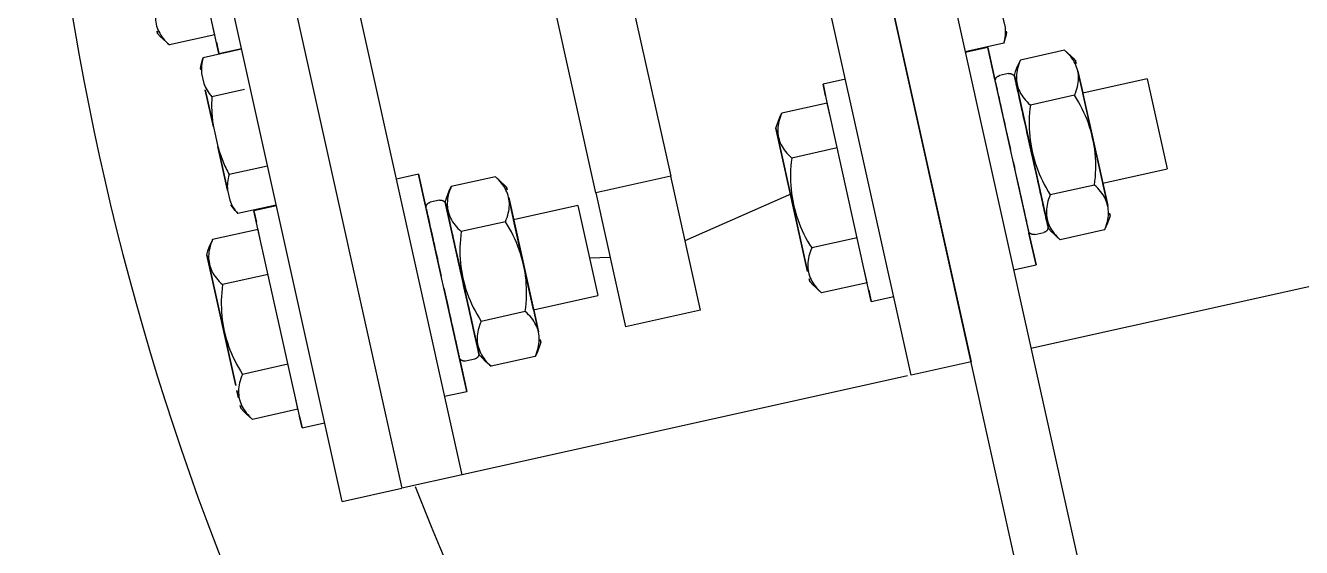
# Model space of a CAD drawing. Header units: millimetres. Extents: x -1534340 to 1713810, y -1348191 to 1114081.
# Drawn here: x 1307865.7 to 1308032.1, y -648933.5 to -648865.5 of the extents above; entities that cross this region are included whole.
import ezdxf

# ---------------------------------------------------------------- set-up
doc = ezdxf.new("R2010")
doc.units = ezdxf.units.MM
doc.header["$LTSCALE"] = 100
for name, color, linetype in [('ccu12-Manh', 8, 'Continuous'), ('KT-Kich thuoc', 9, 'Continuous'), ('SPE-MEP-Electric', 46, 'Continuous'), ('Xref_ST_MBDV Cot vach 30.7.2022$0$Xref_ST_MBDV Cot vach 30.7.2022|Xref_ST_MBDV Cot vach 30.7.2022|Xref_ST_MBDV Cot vach 30.7.2022|Xref_ST_MBDV Cot vach 30.7.2022|A-WALL-PATT', 251, 'Continuous')]:
    doc.layers.add(name, color=color, linetype=linetype)

# ---------------------------------------------------------------- blocks, each defined once
blk = doc.blocks.new('Xref_ST_MBDV Cot vach 30.7.2022$0$Tuong Vay01-flat-1')
at = {"layer": 'Xref_ST_MBDV Cot vach 30.7.2022$0$Xref_ST_MBDV Cot vach 30.7.2022|Xref_ST_MBDV Cot vach 30.7.2022|Xref_ST_MBDV Cot vach 30.7.2022|Xref_ST_MBDV Cot vach 30.7.2022|A-WALL-PATT'}
h = blk.add_hatch(dxfattribs=at)
h.set_pattern_fill('ACET-2D-VATLIEU04', color=256, scale=50, pattern_type=2)
h.set_pattern_definition([(50, (-11139561.84, -1407213.45), (-225.902474, 189.5546825), [37.5, -412.5]), (355, (-11139561.84, -1407213.45), (32.127212, 367.215716), [30, -330]), (100.4514, (-11139531.95, -1407216.06), (-341.231527, -62.944187), [31.870095, -350.571056]), (46.1842, (-11139561.84, -1407113.45), (-319.180497, 306.252097), [56.25, -618.75]), (96.6356, (-11139517.37, -1407120.34), (-516.995922, -60.144022), [47.805144, -525.8565]), (351.1842, (-11139561.84, -1407113.45), (84.740774, 546.39543), [45, -495]), (21, (-11139511.84, -1407138.45), (-105.680822, 275.3079534), [37.5, -412.5]), (326, (-11139511.84, -1407138.45), (206.128805, 305.59852), [30, -330]), (71.4514, (-11139486.97, -1407155.22), (-328.963765, 110.380101), [31.870095, -350.571056]), (37.5, (-11139561.84, -1407213.45), (-78.1345294, 101.8269012), [0, -326, 0, -335, 0, -331.25]), (7.5, (-11139561.84, -1407213.45), (-23.2793464, 176.824191), [0, -191, 0, -318.5, 0, -126.25]), (327.5, (-11139673.34, -1407213.45), (71.9444175, 112.9301145), [0, -125, 0, -390, 0, -517.5000003]), (317.5, (-11139723.34, -1407213.45), (158.0205496, 172.449169), [0, -162.5, 0, -259, 0, -367.5]), (45, (-11139561.84, -1407213.45), (-150.260191, 150.260191), []), (45, (-11139561.84, -1407152.2), (-150.260191, 150.260191), [])])
h.paths.add_polyline_path([(-82665.42, -118500.01), (-81837.42, -121132.03), (-80902.72, -123728.08), (-79862.88, -126283.84), (-78719.64, -128795.04), (-77474.9, -131257.52), (-76130.73, -133667.15), (-74689.38, -136019.95), (-73153.23, -138311.98), (-71524.86, -140539.43), (-69806.97, -142698.6), (-68002.42, -144785.88), (-66114.21, -146797.8), (-64145.5, -148731.01), (-62099.55, -150582.3), (-59979.78, -152348.57), (-57789.72, -154026.89), (-55533, -155614.47), (-53213.4, -157108.65), (-50834.77, -158506.95), (-48401.07, -159807.05), (-45916.36, -161006.78), (-43384.77, -162104.14), (-40810.51, -163097.3), (-38197.89, -163984.61), (-35551.23, -164764.6), (-32874.96, -165435.95), (-30173.53, -165997.57), (-27451.45, -166448.5), (-24701.85, -166789.32), (-4396.73, -168938.26), (36420.02, -167648.22), (41836.49, -160718.64), (12445.39, -24367.66), (8472.91, -9248.97), (-4718.71, -5521.4), (-10557.46, -9946.82), (-34021.19, -27848.25), (-39776.65, -32008.57), (-41248.86, -35293.77), (-45787.32, -38574.38), (-49368.49, -38942), (-57644.19, -44924.07), (-59844.65, -46601.45), (-61968.93, -48362.3), (-64019.6, -50208.35), (-65993.25, -52136.53), (-67886.59, -54143.62), (-69696.47, -56226.28), (-71419.87, -58381.05), (-73053.94, -60604.33), (-74595.93, -62892.43), (-76043.3, -65241.53), (-77393.62, -67647.73), (-78644.64, -70107.01), (-79794.3, -72615.29), (-80840.66, -75168.38), (-81782, -77762.03), (-82616.74, -80391.93), (-83343.48, -83053.69), (-83961.03, -85742.89), (-84468.35, -88455.04), (-84864.6, -91185.63), (-85149.11, -93930.12), (-85321.41, -96683.6), (-85381.3, -99529.51), (-85328.5, -102200.84), (-85163.21, -104955.39), (-84885.7, -107700.59), (-84496.43, -110432.19), (-83996.05, -113145.63), (-83385.37, -115836.4)], flags=16)
h.paths.add_polyline_path([(-83625.46, -118780.63), (-82785.21, -121451.59), (-81836.68, -124086.04), (-80781.46, -126679.6), (-79621.31, -129227.95), (-78358.15, -131726.85), (-76994.1, -134172.14), (-75531.43, -136559.73), (-73972.56, -138885.67), (-72320.1, -141146.07), (-70576.8, -143337.18), (-68745.55, -145455.33), (-66829.42, -147497.01), (-64831.58, -149458.82), (-62755.37, -151337.49), (-60604.25, -153129.89), (-58381.78, -154833.04), (-56091.69, -156444.1), (-53737.77, -157960.38), (-51323.96, -159379.37), (-48854.26, -160698.7), (-46332.79, -161916.18), (-43763.75, -163029.77), (-41151.42, -164037.62), (-38500.15, -164938.06), (-35814.34, -165729.58), (-33098.48, -166410.87), (-30357.09, -166980.79), (-27594.73, -167438.39), (-24815.99, -167782.83), (-4433.74, -169939.93), (36919.56, -168632.94), (42912.69, -160965.6), (13418.23, -24135.12), (9294.84, -8442.07), (-4925.94, -4423.69), (-11162.76, -9150.82), (-34617.48, -27045.38), (-40579.63, -31355.1), (-42051.84, -34640.3), (-46155.98, -37606.97), (-49737.15, -37974.59), (-58240.31, -44121.08), (-60467.12, -45818.54), (-62622.82, -47605.44), (-64703.82, -49478.79), (-66706.66, -51435.49), (-68628.01, -53472.27), (-70464.67, -55585.74), (-72213.56, -57772.38), (-73871.8, -60028.55), (-75436.6, -62350.49), (-76905.37, -64734.35), (-78275.67, -67176.14), (-79545.2, -69671.8), (-80711.86, -72217.17), (-81773.71, -74808.03), (-82728.97, -77440.05), (-83576.05, -80108.85), (-84313.55, -82809.98), (-84940.23, -85538.96), (-85455.06, -88291.23), (-85857.17, -91062.22), (-86145.89, -93847.3), (-86320.76, -96641.84), (-86381.51, -99528.87), (-86327.91, -102240.68), (-86160.19, -105035.66), (-85878.58, -107821.47), (-85483.55, -110593.48), (-84975.76, -113347.05), (-84356.06, -116077.62)])
blk = doc.blocks.new('A$C3D120D72')
for p, q in [((-462.44, 343.62), (-462.42, 2221.96)), ((-454.42, 2221.96), (-454.44, 343.62)), ((-533.43, 463.63), (-462.43, 463.62)), ((-454.44, 363.62), (-454.43, 463.62)), ((-454.43, 463.62), (-446.43, 463.62)), ((-446.43, 463.62), (-446.44, 363.62)), ((-445.96, 463.62), (-386.43, 463.62)), ((-386.43, 463.62), (-386.44, 363.62)), ((-386.43, 463.62), (-378.4, 463.62)), ((-378.4, 363.62), (-378.4, 463.62)), ((-370.4, 463.62), (-378.4, 463.62)), ((-370.4, 463.62), (-370.4, 363.62)), ((-465.44, 453.12), (-465.44, 424.12)), ((-462.43, 453.12), (-465.44, 453.12)), ((-465.44, 448.88), (-465.44, 453.12)), ((-462.43, 453.12), (-465.44, 453.12)), ((-465.44, 448.88), (-465.44, 453.12)), ((-465.44, 453.12), (-465.44, 448.88)), ((-443.44, 453.12), (-446.43, 453.12)), ((-443.44, 453.12), (-446.43, 453.12)), ((-443.44, 453.12), (-443.44, 424.12)), ((-443.44, 451.6), (-443.44, 453.12)), ((-443.44, 451.6), (-443.44, 453.12)), ((-443.44, 453.12), (-443.44, 451.6)), ((-386.43, 453.12), (-389.4, 453.12)), ((-389.4, 448.88), (-389.4, 453.12)), ((-389.4, 453.12), (-389.4, 448.88)), ((-386.43, 453.12), (-389.4, 453.12)), ((-389.4, 448.88), (-389.4, 453.12)), ((-389.4, 453.12), (-389.4, 424.12)), ((-367.4, 453.12), (-370.4, 453.12)), ((-367.4, 453.12), (-370.4, 453.12)), ((-367.4, 451.6), (-367.4, 453.12)), ((-367.4, 453.12), (-367.4, 451.6)), ((-367.4, 451.6), (-367.4, 453.12)), ((-367.4, 453.12), (-367.4, 424.12)), ((-476.25, 448.97), (-475.99, 449.42)), ((-475.14, 450.62), (-469.24, 450.62)), ((-443.44, 450.62), (-437.36, 450.62)), ((-443.44, 450.62), (-443.44, 448.88)), ((-421.44, 449.42), (-421.44, 431.52)), ((-421.44, 449.42), (-411.44, 449.42)), ((-411.44, 431.52), (-411.44, 449.42)), ((-400.22, 448.97), (-399.95, 449.41)), ((-399.1, 450.62), (-393.21, 450.62)), ((-367.4, 450.62), (-361.33, 450.62)), ((-367.4, 450.62), (-367.4, 448.88)), ((-476.25, 448.62), (-476.25, 448.97)), ((-476.25, 448.97), (-476.25, 448.62)), ((-476.25, 448.62), (-476.25, 448.97)), ((-476.25, 448.97), (-476.25, 448.62)), ((-468.09, 448.91), (-468.05, 448.83)), ((-468.05, 448.83), (-468.05, 448.48)), ((-468.05, 448.48), (-468.05, 448.83)), ((-468.05, 448.83), (-468.05, 448.48)), ((-468.05, 448.48), (-468.05, 448.83)), ((-466.13, 449.22), (-467.35, 449.22)), ((-436.21, 448.91), (-436.18, 448.86)), ((-436.18, 448.86), (-436.18, 448.51)), ((-436.18, 448.51), (-436.18, 448.86)), ((-436.18, 448.86), (-436.18, 448.51)), ((-436.18, 448.51), (-436.18, 448.86)), ((-400.22, 448.62), (-400.22, 448.97)), ((-400.22, 448.97), (-400.22, 448.62)), ((-400.22, 448.62), (-400.22, 448.97)), ((-400.22, 448.97), (-400.22, 448.62)), ((-392.06, 448.91), (-392.01, 448.83)), ((-392.01, 448.83), (-392.01, 448.48)), ((-392.01, 448.48), (-392.01, 448.83)), ((-392.01, 448.83), (-392.01, 448.48)), ((-392.01, 448.48), (-392.01, 448.83)), ((-390.1, 449.22), (-391.32, 449.22)), ((-360.18, 448.91), (-360.15, 448.86)), ((-360.15, 448.86), (-360.15, 448.51)), ((-360.15, 448.51), (-360.15, 448.86)), ((-360.15, 448.86), (-360.15, 448.51)), ((-360.15, 448.51), (-360.15, 448.86)), ((-476.25, 429.66), (-476.25, 447.59)), ((-476.25, 447.59), (-476.25, 444.68)), ((-476.25, 444.68), (-476.25, 447.59)), ((-476.25, 447.59), (-476.25, 444.68)), ((-468.05, 447.46), (-468.05, 428.42)), ((-468.05, 428.42), (-468.05, 447.46)), ((-468.05, 447.46), (-468.05, 428.42)), ((-468.05, 428.42), (-468.05, 447.46)), ((-436.18, 447.49), (-436.19, 428.39)), ((-436.19, 428.39), (-436.18, 447.49)), ((-436.18, 447.49), (-436.19, 428.39)), ((-436.19, 428.39), (-436.18, 447.49)), ((-400.22, 444.68), (-400.22, 447.59)), ((-400.22, 447.59), (-400.22, 444.68)), ((-400.22, 429.66), (-400.22, 447.59)), ((-400.22, 447.59), (-400.22, 444.68)), ((-392.01, 447.46), (-392.01, 428.42)), ((-392.01, 428.42), (-392.01, 447.46)), ((-392.01, 447.46), (-392.01, 428.42)), ((-392.01, 428.42), (-392.01, 447.46)), ((-360.15, 447.49), (-360.15, 446.51)), ((-360.15, 446.51), (-360.15, 447.49)), ((-360.15, 447.49), (-360.15, 446.51)), ((-360.15, 446.51), (-360.15, 447.49)), ((-484.84, 432.62), (-484.84, 444.62)), ((-476.24, 444.62), (-484.84, 444.62)), ((-476.24, 444.62), (-476.24, 432.62)), ((-475.14, 444.62), (-469.24, 444.62)), ((-443.44, 444.62), (-437.36, 444.62)), ((-400.2, 444.62), (-408.8, 444.62)), ((-408.8, 432.62), (-408.8, 444.62)), ((-400.2, 444.62), (-400.2, 432.62)), ((-399.1, 444.62), (-393.21, 444.62)), ((-367.4, 444.62), (-361.33, 444.62)), ((-360.15, 445.86), (-360.15, 428.39)), ((-360.15, 428.39), (-360.15, 445.86)), ((-360.15, 445.86), (-360.15, 428.39)), ((-360.15, 428.39), (-360.15, 445.86)), ((-421.44, 440.12), (-436.39, 437.13)), ((-408.8, 439.6), (-411.44, 440.12)), ((-484.84, 432.62), (-476.24, 432.62)), ((-476.25, 432.58), (-476.25, 429.66)), ((-476.25, 429.66), (-476.25, 432.58)), ((-476.25, 432.58), (-476.25, 429.66)), ((-475.14, 432.63), (-469.24, 432.63)), ((-443.44, 432.63), (-437.36, 432.63)), ((-421.44, 431.52), (-411.44, 431.52)), ((-421.44, 395.73), (-421.44, 431.52)), ((-411.44, 431.52), (-411.44, 395.73)), ((-408.8, 432.62), (-400.2, 432.62)), ((-400.22, 429.66), (-400.22, 432.58)), ((-400.22, 432.58), (-400.22, 429.66)), ((-400.22, 432.58), (-400.22, 429.66)), ((-399.1, 432.63), (-393.21, 432.63)), ((-367.4, 432.63), (-361.33, 432.63)), ((-476.25, 428.28), (-476.25, 428.63)), ((-476.25, 428.63), (-476.25, 428.28)), ((-476.25, 428.28), (-476.25, 428.63)), ((-476.25, 428.63), (-476.25, 428.28)), ((-468.05, 428.42), (-468.31, 427.97)), ((-467.35, 428.02), (-466.13, 428.02)), ((-465.44, 424.12), (-465.44, 428.37)), ((-465.44, 424.12), (-465.44, 428.37)), ((-465.44, 428.37), (-465.44, 424.12)), ((-443.44, 428.37), (-443.44, 426.63)), ((-436.19, 428.39), (-436.44, 427.94)), ((-400.22, 428.28), (-400.22, 428.63)), ((-400.22, 428.63), (-400.22, 428.28)), ((-400.22, 428.28), (-400.22, 428.63)), ((-400.22, 428.63), (-400.22, 428.28)), ((-392.01, 428.42), (-392.27, 427.97)), ((-391.32, 428.02), (-390.1, 428.02)), ((-389.4, 424.12), (-389.4, 428.37)), ((-389.4, 428.37), (-389.4, 424.12)), ((-389.4, 424.12), (-389.4, 428.37)), ((-367.4, 428.37), (-367.4, 426.63)), ((-360.15, 428.39), (-360.41, 427.94)), ((-475.14, 426.63), (-469.24, 426.63)), ((-443.44, 426.63), (-437.36, 426.63)), ((-399.1, 426.63), (-393.21, 426.63)), ((-367.4, 426.63), (-361.33, 426.63)), ((-443.44, 424.12), (-443.44, 425.65)), ((-443.44, 424.12), (-443.44, 425.65)), ((-443.44, 425.65), (-443.44, 424.12)), ((-367.4, 424.12), (-367.4, 425.65)), ((-367.4, 425.65), (-367.4, 424.12)), ((-367.4, 424.12), (-367.4, 425.65)), ((-468.25, 422.56), (-468.25, 422.72)), ((-468.25, 422.72), (-468.25, 422.56)), ((-467.6, 424.02), (-462.44, 424.02)), ((-465.44, 424.12), (-462.44, 424.12)), ((-465.44, 424.12), (-462.44, 424.12)), ((-446.44, 424.12), (-443.44, 424.12)), ((-446.44, 424.12), (-443.44, 424.12)), ((-389.4, 424.12), (-386.44, 424.12)), ((-389.4, 424.12), (-386.44, 424.12)), ((-370.4, 424.12), (-367.4, 424.12)), ((-370.4, 424.12), (-367.4, 424.12)), ((-370.4, 424.02), (-365.27, 424.02)), ((-468.25, 422.08), (-468.25, 420.76)), ((-364.62, 420.76), (-364.62, 422.08)), ((-364.62, 420.76), (-364.62, 414.94)), ((-364.62, 414.94), (-364.62, 420.76)), ((-370.4, 418.82), (-365.27, 418.82)), ((-364.62, 412.3), (-364.62, 414.94)), ((-364.62, 412.3), (-364.62, 407.37)), ((-364.62, 407.37), (-364.62, 412.3)), ((-369.64, 408.43), (-365.27, 408.43)), ((-364.62, 405.17), (-364.62, 406.49)), ((-364.62, 404.69), (-364.62, 404.53)), ((-364.62, 404.53), (-364.62, 404.69)), ((-370.4, 403.23), (-365.27, 403.23)), ((-367.4, 403.12), (-370.4, 403.12)), ((-367.4, 403.12), (-370.4, 403.12)), ((-367.4, 401.6), (-367.4, 403.12)), ((-367.4, 403.12), (-367.4, 401.6)), ((-367.4, 401.6), (-367.4, 403.12)), ((-367.4, 403.12), (-367.4, 374.12)), ((-367.4, 400.62), (-361.33, 400.62)), ((-367.4, 400.62), (-367.4, 398.88)), ((-360.18, 398.91), (-360.15, 398.86)), ((-360.15, 398.86), (-360.15, 398.51)), ((-360.15, 398.51), (-360.15, 398.86)), ((-360.15, 398.86), (-360.15, 398.51)), ((-360.15, 398.51), (-360.15, 398.86))]:
    blk.add_line(p, q)
at = {"flags": 128}
for points in [[(-476.25, 448.97), (-475.99, 449.42), (-475.71, 449.85), (-475.41, 450.27), (-475.14, 450.62)], [(-469.24, 450.62), (-468.93, 450.21), (-468.63, 449.79), (-468.35, 449.36), (-468.09, 448.91), (-468.05, 448.83)], [(-437.36, 450.62), (-437.05, 450.21), (-436.75, 449.79), (-436.47, 449.36), (-436.21, 448.91), (-436.18, 448.86)], [(-400.22, 448.97), (-399.95, 449.41), (-399.67, 449.85), (-399.37, 450.27), (-399.1, 450.62)], [(-393.21, 450.62), (-392.9, 450.21), (-392.6, 449.79), (-392.32, 449.36), (-392.06, 448.91), (-392.01, 448.83)], [(-361.33, 450.62), (-361.02, 450.21), (-360.72, 449.79), (-360.44, 449.36), (-360.18, 448.91), (-360.15, 448.86)], [(-468.04, 448.54), (-468.04, 448.53), (-468.04, 448.51), (-468.04, 448.47), (-468.04, 448.42), (-468.04, 448.34), (-468.04, 448.26), (-468.04, 448.16), (-468.04, 448.04), (-468.04, 447.91), (-468.04, 447.76), (-468.04, 447.6), (-468.04, 447.42), (-468.04, 447.23), (-468.04, 447.03), (-468.04, 446.81), (-468.04, 446.58), (-468.04, 446.34), (-468.04, 446.08), (-468.04, 445.81), (-468.04, 445.53), (-468.04, 445.24), (-468.04, 444.94), (-468.04, 444.63), (-468.04, 444.31), (-468.04, 443.98), (-468.04, 443.65), (-468.04, 443.3), (-468.04, 442.95), (-468.04, 442.59), (-468.04, 442.22), (-468.04, 441.85), (-468.04, 441.47), (-468.04, 441.09), (-468.04, 440.7), (-468.04, 440.31), (-468.04, 439.92), (-468.04, 439.52), (-468.04, 439.13), (-468.04, 438.73), (-468.04, 438.34), (-468.04, 437.94), (-468.04, 437.54), (-468.04, 437.15), (-468.04, 436.76), (-468.04, 436.37), (-468.04, 435.99), (-468.04, 435.61), (-468.04, 435.23), (-468.04, 434.86), (-468.04, 434.5), (-468.04, 434.14), (-468.04, 433.79), (-468.04, 433.45), (-468.04, 433.11), (-468.04, 432.79), (-468.04, 432.47), (-468.04, 432.17), (-468.04, 431.87), (-468.04, 431.58), (-468.04, 431.31), (-468.04, 431.05), (-468.04, 430.8), (-468.04, 430.56), (-468.04, 430.34), (-468.04, 430.13), (-468.04, 429.93), (-468.04, 429.74), (-468.04, 429.58), (-468.04, 429.42), (-468.04, 429.28), (-468.04, 429.15), (-468.04, 429.04), (-468.04, 428.95), (-468.04, 428.87), (-468.04, 428.81), (-468.04, 428.76), (-468.04, 428.73), (-468.04, 428.71)], [(-468.04, 448.54), (-468.03, 448.57), (-468.03, 448.6), (-468.03, 448.62), (-468.03, 448.65), (-468.02, 448.68), (-468.02, 448.7), (-468.01, 448.73), (-468, 448.76), (-467.99, 448.78), (-467.98, 448.81), (-467.97, 448.83), (-467.96, 448.86), (-467.94, 448.88), (-467.93, 448.9), (-467.92, 448.93), (-467.9, 448.95), (-467.88, 448.97), (-467.87, 448.99), (-467.85, 449.01), (-467.83, 449.03), (-467.81, 449.05), (-467.79, 449.07), (-467.77, 449.09), (-467.74, 449.1), (-467.72, 449.12), (-467.7, 449.13), (-467.67, 449.14), (-467.65, 449.16), (-467.63, 449.17), (-467.6, 449.18), (-467.57, 449.19), (-467.55, 449.2), (-467.52, 449.2), (-467.5, 449.21), (-467.47, 449.21), (-467.44, 449.22), (-467.41, 449.22), (-467.39, 449.22), (-467.36, 449.22), (-467.35, 449.22)], [(-468.03, 448.62), (-468.03, 448.65), (-468.02, 448.68), (-468.02, 448.7), (-468.01, 448.73), (-468, 448.76), (-467.99, 448.78), (-467.98, 448.81), (-467.97, 448.83), (-467.96, 448.86), (-467.94, 448.88), (-467.93, 448.9), (-467.92, 448.93), (-467.9, 448.95), (-467.88, 448.97), (-467.87, 448.99), (-467.85, 449.01), (-467.83, 449.03), (-467.81, 449.05), (-467.79, 449.07), (-467.77, 449.09), (-467.74, 449.1), (-467.72, 449.12), (-467.7, 449.13), (-467.67, 449.14), (-467.65, 449.16), (-467.63, 449.17), (-467.6, 449.18), (-467.57, 449.19), (-467.55, 449.2), (-467.52, 449.2), (-467.5, 449.21), (-467.47, 449.21), (-467.44, 449.22), (-467.41, 449.22)], [(-468.04, 440.49), (-468.04, 440.88), (-468.04, 441.26), (-468.04, 441.64), (-468.04, 442.02), (-468.04, 442.39), (-468.04, 442.75), (-468.04, 443.11), (-468.04, 443.46), (-468.04, 443.8), (-468.04, 444.14), (-468.04, 444.46), (-468.04, 444.78), (-468.04, 445.08), (-468.04, 445.38), (-468.04, 445.66), (-468.04, 445.94), (-468.04, 446.2), (-468.04, 446.45), (-468.04, 446.69), (-468.04, 446.91), (-468.04, 447.12), (-468.04, 447.32), (-468.04, 447.5), (-468.04, 447.67), (-468.04, 447.83), (-468.04, 447.97), (-468.04, 448.09), (-468.04, 448.21), (-468.04, 448.3), (-468.04, 448.38), (-468.04, 448.44), (-468.04, 448.49), (-468.04, 448.52), (-468.04, 448.54)], [(-466.13, 449.22), (-466.11, 449.22), (-466.08, 449.22), (-466.05, 449.22), (-466.02, 449.22), (-465.99, 449.21), (-465.97, 449.2), (-465.94, 449.2), (-465.91, 449.19), (-465.89, 449.18), (-465.86, 449.17), (-465.84, 449.16), (-465.81, 449.15), (-465.79, 449.13), (-465.76, 449.12), (-465.74, 449.1), (-465.72, 449.09), (-465.69, 449.07), (-465.67, 449.05), (-465.65, 449.03), (-465.63, 449.01), (-465.61, 448.99), (-465.59, 448.97), (-465.58, 448.95), (-465.56, 448.93), (-465.55, 448.9), (-465.53, 448.88), (-465.52, 448.86), (-465.5, 448.83), (-465.49, 448.81), (-465.48, 448.78), (-465.47, 448.75), (-465.46, 448.73), (-465.46, 448.7), (-465.45, 448.67), (-465.45, 448.65), (-465.44, 448.62), (-465.44, 448.59), (-465.44, 448.56), (-465.44, 448.53)], [(-465.89, 449.18), (-465.86, 449.17), (-465.84, 449.16), (-465.81, 449.15), (-465.79, 449.13), (-465.76, 449.12), (-465.74, 449.1), (-465.72, 449.09), (-465.69, 449.07), (-465.67, 449.05), (-465.65, 449.03), (-465.63, 449.01), (-465.61, 448.99), (-465.59, 448.97), (-465.58, 448.95), (-465.56, 448.93), (-465.55, 448.9), (-465.53, 448.88), (-465.52, 448.86), (-465.5, 448.83), (-465.49, 448.81)], [(-465.44, 439.31), (-465.44, 439.7), (-465.44, 440.1), (-465.44, 440.49), (-465.44, 440.87), (-465.44, 441.26), (-465.44, 441.64), (-465.44, 442.01), (-465.44, 442.38), (-465.44, 442.75), (-465.44, 443.1), (-465.44, 443.45), (-465.44, 443.79), (-465.44, 444.13), (-465.44, 444.45), (-465.44, 444.77), (-465.44, 445.07), (-465.44, 445.37), (-465.44, 445.65), (-465.44, 445.93), (-465.44, 446.19), (-465.44, 446.44), (-465.44, 446.67), (-465.44, 446.9), (-465.44, 447.11), (-465.44, 447.31), (-465.44, 447.49), (-465.44, 447.66), (-465.44, 447.81), (-465.44, 447.95), (-465.44, 448.08), (-465.44, 448.19), (-465.44, 448.28), (-465.44, 448.36), (-465.44, 448.43), (-465.44, 448.48), (-465.44, 448.51), (-465.44, 448.52)], [(-392, 448.62), (-391.99, 448.65), (-391.99, 448.68), (-391.98, 448.7), (-391.97, 448.73), (-391.97, 448.76), (-391.96, 448.78), (-391.95, 448.81), (-391.94, 448.83), (-391.92, 448.86), (-391.91, 448.88), (-391.9, 448.9), (-391.88, 448.93), (-391.87, 448.95), (-391.85, 448.97), (-391.83, 448.99), (-391.81, 449.01), (-391.79, 449.03), (-391.77, 449.05), (-391.75, 449.07), (-391.73, 449.08), (-391.71, 449.1), (-391.69, 449.12), (-391.66, 449.13), (-391.64, 449.14), (-391.62, 449.16), (-391.59, 449.17), (-391.57, 449.18), (-391.54, 449.19), (-391.51, 449.2), (-391.49, 449.2), (-391.46, 449.21), (-391.44, 449.21), (-391.41, 449.22), (-391.38, 449.22)], [(-392, 448.54), (-392, 448.57), (-392, 448.6), (-392, 448.62), (-391.99, 448.65), (-391.99, 448.68), (-391.98, 448.7), (-391.97, 448.73), (-391.97, 448.76), (-391.96, 448.78), (-391.95, 448.81), (-391.94, 448.83), (-391.92, 448.86), (-391.91, 448.88), (-391.9, 448.9), (-391.88, 448.93), (-391.87, 448.95), (-391.85, 448.97), (-391.83, 448.99), (-391.81, 449.01), (-391.79, 449.03), (-391.77, 449.05), (-391.75, 449.07), (-391.73, 449.08), (-391.71, 449.1), (-391.69, 449.12), (-391.66, 449.13), (-391.64, 449.14), (-391.62, 449.16), (-391.59, 449.17), (-391.57, 449.18), (-391.54, 449.19), (-391.51, 449.2), (-391.49, 449.2), (-391.46, 449.21), (-391.44, 449.21), (-391.41, 449.22), (-391.38, 449.22), (-391.35, 449.22), (-391.33, 449.22), (-391.32, 449.22)], [(-392, 440.49), (-392, 440.88), (-392, 441.26), (-392, 441.64), (-392, 442.02), (-392, 442.39), (-392, 442.75), (-392, 443.11), (-392, 443.46), (-392, 443.8), (-392, 444.14), (-392, 444.46), (-392, 444.78), (-392, 445.08), (-392, 445.38), (-392, 445.66), (-392, 445.94), (-392, 446.2), (-392, 446.45), (-392, 446.69), (-392, 446.91), (-392, 447.12), (-392, 447.32), (-392, 447.5), (-392, 447.67), (-392, 447.83), (-392, 447.97), (-392, 448.09), (-392, 448.2), (-392, 448.3), (-392, 448.38), (-392, 448.44), (-392, 448.49), (-392, 448.52), (-392, 448.54)], [(-392, 448.54), (-392, 448.53), (-392, 448.51), (-392, 448.47), (-392, 448.42), (-392, 448.34), (-392, 448.26), (-392, 448.16), (-392, 448.04), (-392, 447.91), (-392, 447.76), (-392, 447.6), (-392, 447.42), (-392, 447.23), (-392, 447.03), (-392, 446.81), (-392, 446.58), (-392, 446.34), (-392, 446.08), (-392, 445.81), (-392, 445.53), (-392, 445.24), (-392, 444.94), (-392, 444.63), (-392, 444.31), (-392, 443.98), (-392, 443.64), (-392, 443.3), (-392, 442.95), (-392, 442.58), (-392, 442.22), (-392, 441.85), (-392, 441.47), (-392, 441.09), (-392, 440.7), (-392, 440.31), (-392, 439.92), (-392, 439.52), (-392, 439.13), (-392, 438.73), (-392, 438.33), (-392, 437.94), (-392, 437.54), (-392, 437.15), (-392, 436.76), (-392, 436.37), (-392, 435.99), (-392, 435.61), (-392, 435.23), (-392, 434.86), (-392, 434.5), (-392, 434.14), (-392, 433.79), (-392, 433.45), (-392, 433.11), (-392, 432.79), (-392, 432.47), (-392, 432.17), (-392, 431.87), (-392, 431.58), (-392, 431.31), (-392, 431.05), (-392, 430.8), (-392, 430.56), (-392, 430.34), (-392, 430.13), (-392, 429.93), (-392, 429.74), (-392, 429.57), (-392, 429.42), (-392, 429.28), (-392, 429.15), (-392, 429.04), (-392, 428.95), (-392, 428.87), (-392, 428.81), (-392, 428.76), (-392, 428.73), (-392, 428.71)], [(-390.1, 449.22), (-390.07, 449.22), (-390.04, 449.22), (-390.02, 449.22), (-389.99, 449.22), (-389.96, 449.21), (-389.93, 449.2), (-389.91, 449.2), (-389.88, 449.19), (-389.85, 449.18), (-389.83, 449.17), (-389.8, 449.16), (-389.78, 449.15), (-389.75, 449.13), (-389.73, 449.12), (-389.71, 449.1), (-389.68, 449.09), (-389.66, 449.07), (-389.64, 449.05), (-389.62, 449.03), (-389.6, 449.01), (-389.58, 448.99), (-389.56, 448.97), (-389.54, 448.95), (-389.53, 448.93), (-389.51, 448.9), (-389.5, 448.88), (-389.48, 448.85), (-389.47, 448.83), (-389.46, 448.8), (-389.45, 448.78), (-389.44, 448.75), (-389.43, 448.73), (-389.42, 448.7), (-389.42, 448.67), (-389.41, 448.64), (-389.41, 448.62), (-389.4, 448.59), (-389.4, 448.56), (-389.4, 448.53)], [(-389.85, 449.18), (-389.83, 449.17), (-389.8, 449.16), (-389.78, 449.15), (-389.75, 449.13), (-389.73, 449.12), (-389.71, 449.1), (-389.68, 449.09), (-389.66, 449.07), (-389.64, 449.05), (-389.62, 449.03), (-389.6, 449.01), (-389.58, 448.99), (-389.56, 448.97), (-389.54, 448.95), (-389.53, 448.93), (-389.51, 448.9), (-389.5, 448.88), (-389.48, 448.85), (-389.47, 448.83), (-389.46, 448.8)], [(-389.4, 439.31), (-389.4, 439.7), (-389.4, 440.1), (-389.4, 440.49), (-389.4, 440.87), (-389.4, 441.26), (-389.4, 441.64), (-389.4, 442.01), (-389.4, 442.38), (-389.4, 442.74), (-389.4, 443.1), (-389.4, 443.45), (-389.4, 443.79), (-389.4, 444.13), (-389.4, 444.45), (-389.4, 444.77), (-389.4, 445.07), (-389.4, 445.37), (-389.4, 445.65), (-389.4, 445.93), (-389.4, 446.19), (-389.4, 446.44), (-389.4, 446.67), (-389.4, 446.9), (-389.4, 447.11), (-389.4, 447.31), (-389.4, 447.49), (-389.4, 447.66), (-389.4, 447.81), (-389.4, 447.95), (-389.4, 448.08), (-389.4, 448.19), (-389.4, 448.28), (-389.4, 448.36), (-389.4, 448.43), (-389.4, 448.47), (-389.4, 448.51), (-389.4, 448.52)], [(-468.04, 447.6), (-468.04, 447.42), (-468.04, 447.23), (-468.04, 447.03), (-468.04, 446.81), (-468.04, 446.58), (-468.04, 446.34), (-468.04, 446.08), (-468.04, 445.81), (-468.04, 445.53), (-468.04, 445.24), (-468.04, 444.94), (-468.04, 444.63), (-468.04, 444.31), (-468.04, 443.98), (-468.04, 443.65), (-468.04, 443.3), (-468.04, 442.95), (-468.04, 442.59), (-468.04, 442.22), (-468.04, 441.85), (-468.04, 441.47), (-468.04, 441.09), (-468.04, 440.7)], [(-468.04, 440.49), (-468.04, 440.88), (-468.04, 441.26), (-468.04, 441.64), (-468.04, 442.02), (-468.04, 442.39), (-468.04, 442.75), (-468.04, 443.11), (-468.04, 443.46), (-468.04, 443.8), (-468.04, 444.14), (-468.04, 444.46), (-468.04, 444.78), (-468.04, 445.08), (-468.04, 445.38), (-468.04, 445.66), (-468.04, 445.94), (-468.04, 446.2), (-468.04, 446.45), (-468.04, 446.69), (-468.04, 446.91), (-468.04, 447.12), (-468.04, 447.32), (-468.04, 447.5)], [(-392, 447.6), (-392, 447.42), (-392, 447.23), (-392, 447.03), (-392, 446.81), (-392, 446.58), (-392, 446.34), (-392, 446.08), (-392, 445.81), (-392, 445.53), (-392, 445.24), (-392, 444.94), (-392, 444.63), (-392, 444.31), (-392, 443.98), (-392, 443.64), (-392, 443.3), (-392, 442.95), (-392, 442.58), (-392, 442.22), (-392, 441.85), (-392, 441.47), (-392, 441.09), (-392, 440.7)], [(-392, 440.49), (-392, 440.88), (-392, 441.26), (-392, 441.64), (-392, 442.02), (-392, 442.39), (-392, 442.75), (-392, 443.11), (-392, 443.46), (-392, 443.8), (-392, 444.14), (-392, 444.46), (-392, 444.78), (-392, 445.08), (-392, 445.38), (-392, 445.66), (-392, 445.94), (-392, 446.2), (-392, 446.45), (-392, 446.69), (-392, 446.91), (-392, 447.12), (-392, 447.32), (-392, 447.5)], [(-465.44, 428.73), (-465.44, 428.75), (-465.44, 428.79), (-465.44, 428.85), (-465.44, 428.92), (-465.44, 429.01), (-465.44, 429.11), (-465.44, 429.23), (-465.44, 429.36), (-465.44, 429.5), (-465.44, 429.67), (-465.44, 429.84), (-465.44, 430.03), (-465.44, 430.24), (-465.44, 430.45), (-465.44, 430.68), (-465.44, 430.93), (-465.44, 431.18), (-465.44, 431.45), (-465.44, 431.73), (-465.44, 432.02), (-465.44, 432.32), (-465.44, 432.63), (-465.44, 432.95), (-465.44, 433.27), (-465.44, 433.61), (-465.44, 433.96), (-465.44, 434.31), (-465.44, 434.67), (-465.44, 435.04), (-465.44, 435.41), (-465.44, 435.79), (-465.44, 436.17), (-465.44, 436.55), (-465.44, 436.94), (-465.44, 437.33), (-465.44, 437.73)], [(-389.4, 428.73), (-389.4, 428.75), (-389.4, 428.79), (-389.4, 428.85), (-389.4, 428.92), (-389.4, 429.01), (-389.4, 429.11), (-389.4, 429.22), (-389.4, 429.36), (-389.4, 429.5), (-389.4, 429.67), (-389.4, 429.84), (-389.4, 430.03), (-389.4, 430.23), (-389.4, 430.45), (-389.4, 430.68), (-389.4, 430.92), (-389.4, 431.18), (-389.4, 431.45), (-389.4, 431.73), (-389.4, 432.02), (-389.4, 432.32), (-389.4, 432.63), (-389.4, 432.95), (-389.4, 433.27), (-389.4, 433.61), (-389.4, 433.96), (-389.4, 434.31), (-389.4, 434.67), (-389.4, 435.04), (-389.4, 435.41), (-389.4, 435.79), (-389.4, 436.17), (-389.4, 436.55), (-389.4, 436.94), (-389.4, 437.33), (-389.4, 437.73)], [(-468.04, 437.54), (-468.04, 437.15), (-468.04, 436.76), (-468.04, 436.37), (-468.04, 435.99), (-468.04, 435.61), (-468.04, 435.23), (-468.04, 434.86), (-468.04, 434.5), (-468.04, 434.14), (-468.04, 433.79), (-468.04, 433.45), (-468.04, 433.11), (-468.04, 432.79), (-468.04, 432.47), (-468.04, 432.17), (-468.04, 431.87), (-468.04, 431.58), (-468.04, 431.31), (-468.04, 431.05), (-468.04, 430.8), (-468.04, 430.56)], [(-468.04, 430.67), (-468.04, 430.91), (-468.04, 431.17), (-468.04, 431.44), (-468.04, 431.71), (-468.04, 432), (-468.04, 432.31), (-468.04, 432.62), (-468.04, 432.94), (-468.04, 433.27), (-468.04, 433.6), (-468.04, 433.95), (-468.04, 434.3), (-468.04, 434.66), (-468.04, 435.03), (-468.04, 435.4), (-468.04, 435.78), (-468.04, 436.16), (-468.04, 436.55), (-468.04, 436.94), (-468.04, 437.33)], [(-468.04, 430.67), (-468.04, 430.91), (-468.04, 431.17), (-468.04, 431.44), (-468.04, 431.71), (-468.04, 432), (-468.04, 432.31), (-468.04, 432.62), (-468.04, 432.94), (-468.04, 433.27), (-468.04, 433.6), (-468.04, 433.95), (-468.04, 434.3), (-468.04, 434.66), (-468.04, 435.03), (-468.04, 435.4), (-468.04, 435.78), (-468.04, 436.16), (-468.04, 436.55), (-468.04, 436.94), (-468.04, 437.33)], [(-392, 437.54), (-392, 437.15), (-392, 436.76), (-392, 436.37), (-392, 435.99), (-392, 435.61), (-392, 435.23), (-392, 434.86), (-392, 434.5), (-392, 434.14), (-392, 433.79), (-392, 433.45), (-392, 433.11), (-392, 432.79), (-392, 432.47), (-392, 432.17), (-392, 431.87), (-392, 431.58), (-392, 431.31), (-392, 431.05), (-392, 430.8), (-392, 430.56)], [(-392, 430.67), (-392, 430.91), (-392, 431.17), (-392, 431.44), (-392, 431.71), (-392, 432), (-392, 432.3), (-392, 432.62), (-392, 432.94), (-392, 433.27), (-392, 433.6), (-392, 433.95), (-392, 434.3), (-392, 434.66), (-392, 435.03), (-392, 435.4), (-392, 435.78), (-392, 436.16), (-392, 436.55), (-392, 436.94), (-392, 437.33)], [(-392, 430.67), (-392, 430.91), (-392, 431.17), (-392, 431.44), (-392, 431.71), (-392, 432), (-392, 432.3), (-392, 432.62), (-392, 432.94), (-392, 433.27), (-392, 433.6), (-392, 433.95), (-392, 434.3), (-392, 434.66), (-392, 435.03), (-392, 435.4), (-392, 435.78), (-392, 436.16), (-392, 436.55), (-392, 436.94), (-392, 437.33)], [(-468.04, 428.71), (-468.04, 428.71), (-468.04, 428.74), (-468.04, 428.78), (-468.04, 428.83), (-468.04, 428.9), (-468.04, 428.99), (-468.04, 429.09), (-468.04, 429.21), (-468.04, 429.34), (-468.04, 429.49), (-468.04, 429.65)], [(-468.04, 429.58), (-468.04, 429.42), (-468.04, 429.28), (-468.04, 429.15), (-468.04, 429.04), (-468.04, 428.95), (-468.04, 428.87), (-468.04, 428.81), (-468.04, 428.76), (-468.04, 428.73), (-468.04, 428.71)], [(-468.04, 428.71), (-468.04, 428.71), (-468.04, 428.74), (-468.04, 428.78), (-468.04, 428.83), (-468.04, 428.9), (-468.04, 428.99), (-468.04, 429.09), (-468.04, 429.21), (-468.04, 429.34), (-468.04, 429.49)], [(-392, 428.71), (-392, 428.71), (-392, 428.74), (-392, 428.78), (-392, 428.83), (-392, 428.9), (-392, 428.99), (-392, 429.09), (-392, 429.21), (-392, 429.34), (-392, 429.49), (-392, 429.65)], [(-392, 429.57), (-392, 429.42), (-392, 429.28), (-392, 429.15), (-392, 429.04), (-392, 428.95), (-392, 428.87), (-392, 428.81), (-392, 428.76), (-392, 428.73), (-392, 428.71)], [(-392, 428.71), (-392, 428.71), (-392, 428.74), (-392, 428.78), (-392, 428.83), (-392, 428.9), (-392, 428.99), (-392, 429.09), (-392, 429.21), (-392, 429.34), (-392, 429.49)], [(-475.14, 426.63), (-475.45, 427.04), (-475.75, 427.46), (-476.02, 427.89), (-476.25, 428.28)], [(-468.05, 428.42), (-468.31, 427.97), (-468.58, 427.54), (-468.88, 427.11), (-469.19, 426.7), (-469.24, 426.63)], [(-467.35, 428.02), (-467.38, 428.03), (-467.41, 428.03), (-467.43, 428.03), (-467.46, 428.03), (-467.49, 428.04), (-467.52, 428.04), (-467.54, 428.05), (-467.57, 428.06), (-467.59, 428.07), (-467.62, 428.08), (-467.64, 428.09), (-467.67, 428.1), (-467.69, 428.11), (-467.72, 428.13), (-467.74, 428.14), (-467.76, 428.16), (-467.78, 428.18), (-467.8, 428.19), (-467.82, 428.21), (-467.84, 428.23), (-467.86, 428.25), (-467.88, 428.27), (-467.9, 428.29), (-467.91, 428.32), (-467.93, 428.34), (-467.94, 428.36), (-467.95, 428.39), (-467.97, 428.41), (-467.98, 428.43), (-467.99, 428.46), (-468, 428.49), (-468.01, 428.51), (-468.01, 428.54), (-468.02, 428.56), (-468.03, 428.59), (-468.03, 428.62), (-468.03, 428.64), (-468.03, 428.67), (-468.04, 428.7), (-468.04, 428.71)], [(-467.62, 428.08), (-467.64, 428.09), (-467.67, 428.1), (-467.69, 428.11), (-467.72, 428.13), (-467.74, 428.14), (-467.76, 428.16), (-467.78, 428.18), (-467.8, 428.19), (-467.82, 428.21), (-467.84, 428.23), (-467.86, 428.25), (-467.88, 428.27), (-467.9, 428.29), (-467.91, 428.32), (-467.93, 428.34), (-467.94, 428.36), (-467.95, 428.39), (-467.97, 428.41), (-467.98, 428.43), (-467.99, 428.46), (-468, 428.49), (-468.01, 428.51), (-468.01, 428.54), (-468.02, 428.56), (-468.03, 428.59), (-468.03, 428.62), (-468.03, 428.64), (-468.03, 428.67), (-468.04, 428.7), (-468.04, 428.71)], [(-465.44, 428.69), (-465.44, 428.67), (-465.44, 428.64), (-465.44, 428.61), (-465.45, 428.58), (-465.46, 428.56), (-465.46, 428.53), (-465.47, 428.5), (-465.48, 428.48), (-465.49, 428.45), (-465.5, 428.43), (-465.51, 428.4), (-465.53, 428.38), (-465.54, 428.35), (-465.56, 428.33), (-465.57, 428.31), (-465.59, 428.28), (-465.61, 428.26), (-465.63, 428.24), (-465.65, 428.22), (-465.67, 428.2), (-465.69, 428.18), (-465.71, 428.17), (-465.73, 428.15), (-465.76, 428.14), (-465.78, 428.12), (-465.8, 428.11), (-465.83, 428.09), (-465.85, 428.08), (-465.88, 428.07), (-465.91, 428.06), (-465.93, 428.05), (-465.96, 428.05), (-465.99, 428.04), (-466.01, 428.03), (-466.04, 428.03), (-466.07, 428.03), (-466.1, 428.03), (-466.13, 428.02), (-466.13, 428.02)], [(-465.54, 428.35), (-465.56, 428.33), (-465.57, 428.31), (-465.59, 428.28), (-465.61, 428.26), (-465.63, 428.24), (-465.65, 428.22), (-465.67, 428.2), (-465.69, 428.18), (-465.71, 428.17), (-465.73, 428.15), (-465.76, 428.14), (-465.78, 428.12), (-465.8, 428.11), (-465.83, 428.09), (-465.85, 428.08), (-465.88, 428.07), (-465.91, 428.06), (-465.93, 428.05), (-465.96, 428.05), (-465.99, 428.04), (-466.01, 428.03), (-466.04, 428.03), (-466.07, 428.03)], [(-436.19, 428.39), (-436.44, 427.94), (-436.72, 427.51), (-437.02, 427.08), (-437.33, 426.67), (-437.36, 426.63)], [(-399.1, 426.63), (-399.42, 427.04), (-399.71, 427.46), (-399.99, 427.89), (-400.22, 428.28)], [(-392.01, 428.42), (-392.27, 427.97), (-392.55, 427.54), (-392.84, 427.11), (-393.15, 426.7), (-393.21, 426.63)], [(-391.59, 428.08), (-391.61, 428.09), (-391.63, 428.1), (-391.66, 428.11), (-391.68, 428.13), (-391.7, 428.14), (-391.73, 428.16), (-391.75, 428.18), (-391.77, 428.19), (-391.79, 428.21), (-391.81, 428.23), (-391.83, 428.25), (-391.85, 428.27), (-391.86, 428.29), (-391.88, 428.32), (-391.89, 428.34), (-391.91, 428.36), (-391.92, 428.38), (-391.93, 428.41), (-391.94, 428.43), (-391.96, 428.46), (-391.96, 428.48), (-391.97, 428.51), (-391.98, 428.54), (-391.99, 428.56), (-391.99, 428.59), (-392, 428.62), (-392, 428.64), (-392, 428.67), (-392, 428.7), (-392, 428.71)], [(-391.32, 428.02), (-391.35, 428.02), (-391.37, 428.03), (-391.4, 428.03), (-391.43, 428.03), (-391.46, 428.04), (-391.48, 428.04), (-391.51, 428.05), (-391.53, 428.06), (-391.56, 428.07), (-391.59, 428.08), (-391.61, 428.09), (-391.63, 428.1), (-391.66, 428.11), (-391.68, 428.13), (-391.7, 428.14), (-391.73, 428.16), (-391.75, 428.18), (-391.77, 428.19), (-391.79, 428.21), (-391.81, 428.23), (-391.83, 428.25), (-391.85, 428.27), (-391.86, 428.29), (-391.88, 428.32), (-391.89, 428.34), (-391.91, 428.36), (-391.92, 428.38), (-391.93, 428.41), (-391.94, 428.43), (-391.96, 428.46), (-391.96, 428.48), (-391.97, 428.51), (-391.98, 428.54), (-391.99, 428.56), (-391.99, 428.59), (-392, 428.62), (-392, 428.64), (-392, 428.67), (-392, 428.7), (-392, 428.71)], [(-389.4, 428.69), (-389.4, 428.67), (-389.41, 428.64), (-389.41, 428.61), (-389.42, 428.58), (-389.42, 428.56), (-389.43, 428.53), (-389.44, 428.5), (-389.45, 428.48), (-389.46, 428.45), (-389.47, 428.42), (-389.48, 428.4), (-389.49, 428.38), (-389.51, 428.35), (-389.52, 428.33), (-389.54, 428.31), (-389.56, 428.28), (-389.58, 428.26), (-389.59, 428.24), (-389.61, 428.22), (-389.63, 428.2), (-389.66, 428.18), (-389.68, 428.17), (-389.7, 428.15), (-389.72, 428.13), (-389.75, 428.12), (-389.77, 428.11), (-389.8, 428.09), (-389.82, 428.08), (-389.85, 428.07), (-389.87, 428.06), (-389.9, 428.05), (-389.93, 428.05), (-389.95, 428.04), (-389.98, 428.03), (-390.01, 428.03), (-390.04, 428.03), (-390.06, 428.02), (-390.09, 428.02), (-390.1, 428.02)], [(-389.51, 428.35), (-389.52, 428.33), (-389.54, 428.31), (-389.56, 428.28), (-389.58, 428.26), (-389.59, 428.24), (-389.61, 428.22), (-389.63, 428.2), (-389.66, 428.18), (-389.68, 428.17), (-389.7, 428.15), (-389.72, 428.13), (-389.75, 428.12), (-389.77, 428.11), (-389.8, 428.09), (-389.82, 428.08), (-389.85, 428.07), (-389.87, 428.06), (-389.9, 428.05), (-389.93, 428.05), (-389.95, 428.04), (-389.98, 428.03), (-390.01, 428.03), (-390.04, 428.03)], [(-360.15, 428.39), (-360.41, 427.94), (-360.69, 427.51), (-360.98, 427.08), (-361.29, 426.67), (-361.33, 426.63)], [(-468.25, 422.72), (-468.04, 423.19), (-467.8, 423.65), (-467.6, 424.02)], [(-365.27, 424.02), (-365.02, 423.56), (-364.79, 423.1), (-364.62, 422.72)], [(-364.62, 404.53), (-364.83, 404.06), (-365.07, 403.6), (-365.27, 403.23)], [(-361.33, 400.62), (-361.02, 400.21), (-360.72, 399.79), (-360.44, 399.36), (-360.18, 398.91), (-360.15, 398.86)]]:
    blk.add_lwpolyline(points, dxfattribs=at)
for radius, start, end in [(385.83, 319.9996, 40.8306), (354.97, 331.0162, 40.4569), (327.96, 8.7912, 40.0627)]:
    blk.add_arc((-704.24, 413.63), radius, start, end)
for points in [[(-475.14, 450.62), (-475.63, 449.96), (-476.28, 448.63), (-476.27, 446.59), (-475.62, 445.28), (-475.14, 444.62)], [(-469.24, 444.62), (-468.76, 445.28), (-468.11, 446.59), (-468.1, 448.63), (-468.75, 449.96), (-469.24, 450.62)], [(-437.36, 444.62), (-436.88, 445.28), (-436.23, 446.59), (-436.22, 448.63), (-436.87, 449.96), (-437.36, 450.62)], [(-399.1, 450.62), (-399.59, 449.96), (-400.25, 448.63), (-400.24, 446.59), (-399.59, 445.28), (-399.1, 444.62)], [(-393.21, 444.62), (-392.72, 445.28), (-392.07, 446.59), (-392.07, 448.63), (-392.72, 449.96), (-393.21, 450.62)], [(-361.33, 444.62), (-360.84, 445.28), (-360.19, 446.59), (-360.19, 448.63), (-360.84, 449.96), (-361.33, 450.62)], [(-475.14, 444.62), (-475.63, 443.3), (-476.28, 440.64), (-476.27, 436.57), (-475.62, 433.93), (-475.14, 432.63)], [(-469.24, 432.63), (-468.76, 433.93), (-468.11, 436.57), (-468.1, 440.64), (-468.75, 443.3), (-469.24, 444.62)], [(-437.36, 432.63), (-436.88, 433.93), (-436.23, 436.57), (-436.22, 440.64), (-436.87, 443.3), (-437.36, 444.62)], [(-399.1, 444.62), (-399.59, 443.3), (-400.25, 440.64), (-400.24, 436.57), (-399.59, 433.93), (-399.1, 432.63)], [(-393.21, 432.63), (-392.72, 433.93), (-392.07, 436.57), (-392.07, 440.64), (-392.72, 443.3), (-393.21, 444.62)], [(-361.33, 432.63), (-360.84, 433.93), (-360.19, 436.57), (-360.19, 440.64), (-360.84, 443.3), (-361.33, 444.62)], [(-475.14, 432.63), (-475.63, 431.96), (-476.28, 430.64), (-476.27, 428.6), (-475.62, 427.28), (-475.14, 426.63)], [(-469.24, 426.63), (-468.76, 427.28), (-468.11, 428.6), (-468.1, 430.64), (-468.75, 431.96), (-469.24, 432.63)], [(-437.36, 426.63), (-436.88, 427.28), (-436.23, 428.6), (-436.22, 430.64), (-436.87, 431.96), (-437.36, 432.63)], [(-399.1, 432.63), (-399.59, 431.96), (-400.25, 430.64), (-400.24, 428.6), (-399.59, 427.28), (-399.1, 426.63)], [(-393.21, 426.63), (-392.72, 427.28), (-392.07, 428.6), (-392.07, 430.64), (-392.72, 431.96), (-393.21, 432.63)], [(-361.33, 426.63), (-360.84, 427.28), (-360.19, 428.6), (-360.19, 430.64), (-360.84, 431.96), (-361.33, 432.63)], [(-467.6, 424.02), (-467.78, 423.7), (-468.07, 423.06), (-468.21, 422.41), (-468.25, 422.08)], [(-364.62, 422.08), (-364.66, 422.41), (-364.8, 423.06), (-365.09, 423.7), (-365.27, 424.02)], [(-365.27, 418.82), (-365.09, 419.14), (-364.8, 419.78), (-364.66, 420.43), (-364.62, 420.76)], [(-364.62, 414.94), (-364.66, 415.6), (-364.8, 416.9), (-365.09, 418.19), (-365.27, 418.82)], [(-365.27, 408.43), (-365.09, 409.06), (-364.8, 410.34), (-364.66, 411.65), (-364.62, 412.3)], [(-364.84, 407.47), (-364.95, 407.79), (-365.09, 408.11), (-365.27, 408.43)], [(-364.62, 406.49), (-364.66, 406.82), (-364.73, 407.14), (-364.84, 407.47)], [(-365.27, 403.23), (-365.09, 403.55), (-364.8, 404.19), (-364.66, 404.84), (-364.62, 405.17)], [(-361.33, 394.62), (-360.84, 395.28), (-360.19, 396.59), (-360.19, 398.63), (-360.84, 399.96), (-361.33, 400.62)]]:
    blk.add_open_spline(points, degree=3)
blk = doc.blocks.new('A$C0A963C12')
at = {"layer": 'SPE-MEP-Electric', "lineweight": 25, "rotation": 192.5267964189844}
blk.add_blockref('A$C3D120D72', (-1984.66, 45668.01), dxfattribs=at)
blk = doc.blocks.new('3123')
blk.add_blockref('Xref_ST_MBDV Cot vach 30.7.2022$0$Tuong Vay01-flat-1', (1285508.25, -552119.21))
at = {"layer": 'KT-Kich thuoc'}
blk.add_blockref('A$C0A963C12', (1309429.51, -694223.32), dxfattribs=at)

msp = doc.modelspace()

# ---------------------------------------------------------------- block references
at = {"layer": 'ccu12-Manh'}
msp.add_blockref('3123', (0, 0), dxfattribs=at)

doc.saveas('drawing.dxf')
